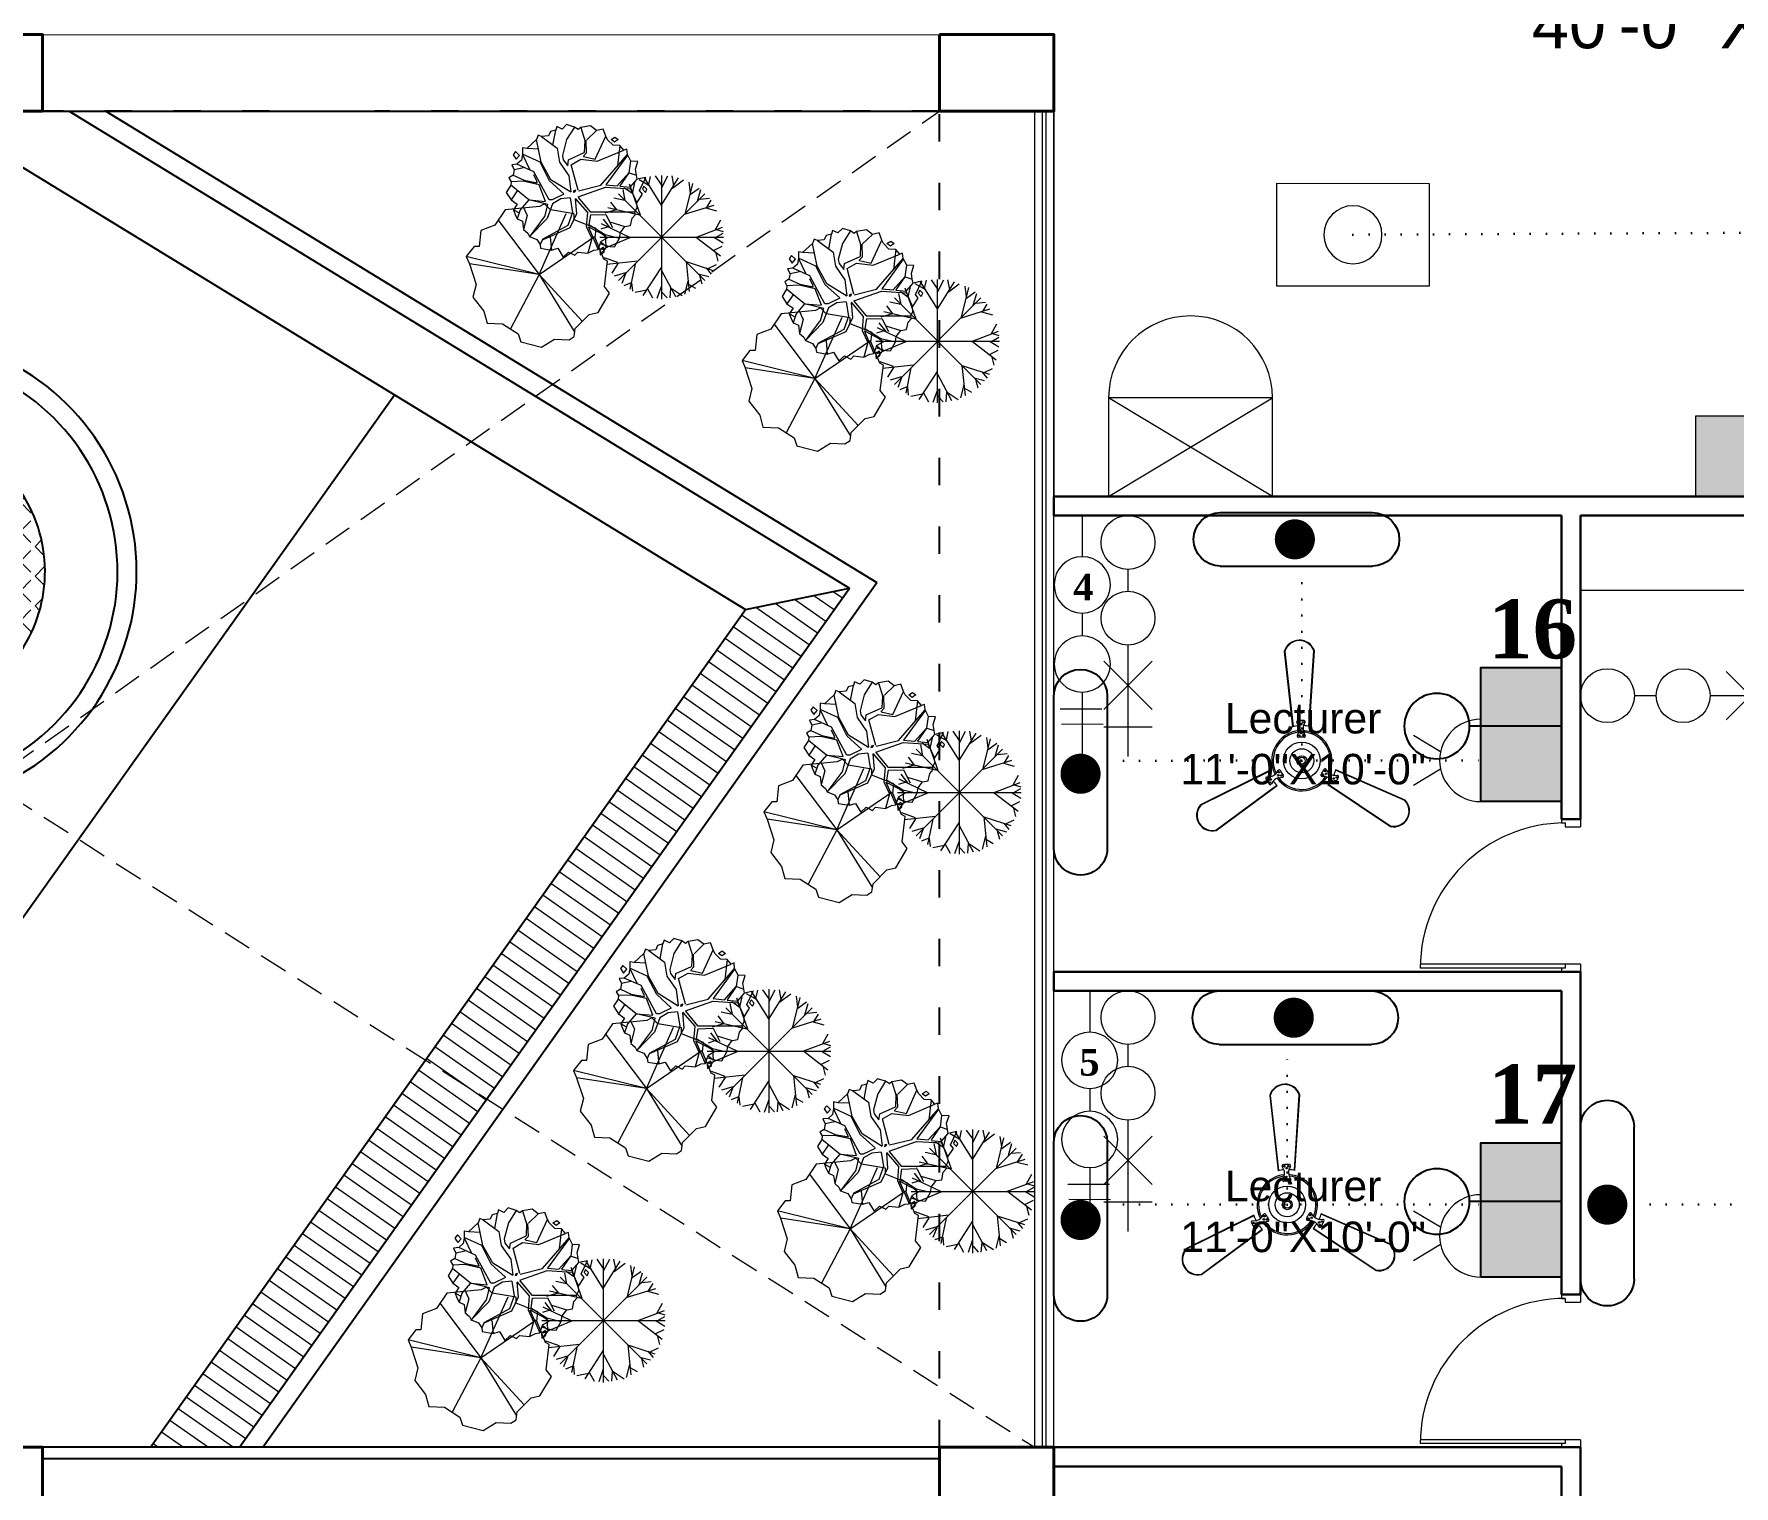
# Model space of a CAD drawing. Header units: inches. Extents: x -12 to 20935469, y -1604 to 24729220.
# Drawn here: x 20824514.6 to 20824960.1, y 24658333.8 to 24658714.1 of the extents above; entities that cross this region are included whole.
import ezdxf

# ---------------------------------------------------------------- set-up
doc = ezdxf.new("R2010")
doc.units = ezdxf.units.IN
doc.header["$LTSCALE"] = 0.03
doc.header["$MEASUREMENT"] = 0
for name, pattern in [('ACAD_ISO02W100', [15, 12, -3]), ('ACAD_ISO03W100', [30, 12, -18]), ('DASHED2', [0.375, 0.25, -0.125]), ('DOT', [0.25, 0, -0.25])]:
    doc.linetypes.add(name, pattern=pattern)
for name, color, linetype, lineweight in [('0-elect.fixture-3 fan', 200, 'Continuous', 20), ('2', 7, 'Continuous', 9), ('CL BOX', 90, 'ACAD_ISO02W100', 0), ('column', 1, 'Continuous', 40), ('Dimiention', 75, 'Continuous', 18), ('Door', 7, 'Continuous', 18), ('Dot', 253, 'Continuous', 0), ('E-CF', 4, 'Continuous', 30), ('Hatch', 253, 'Continuous', 15), ('hatch-1', 253, 'Continuous', 5), ('ILLUSTR-TREE', 74, 'Continuous', 0), ('line', 7, 'Continuous', 9), ('Main Wall', 7, 'Continuous', 30), ('wind.', 150, 'Continuous', 20)]:
    doc.layers.add(name, color=color, linetype=linetype, lineweight=lineweight)
for name, color, linetype in [('AC TEXT', 151, 'DOT'), ('H', 154, 'Continuous'), ('SB TEXT', 215, 'DOT'), ('TEXT', 7, 'Continuous'), ('w', 188, 'DOT')]:
    doc.layers.add(name, color=color, linetype=linetype)
doc.styles.add('2', font='swisscl.ttf')
doc.styles.add('ATTR', font='romans.shx', dxfattribs={"width": 0.8, "height": 0.7})
doc.styles.get("Standard").update_dxf_attribs({"font": 'timesbd.ttf'})

# ---------------------------------------------------------------- blocks, each defined once
blk = doc.blocks.new('$D40')
at = {"layer": 'Door'}
for p, q in [((1, 4), (1, 42)), ((2, 0), (2, 41.99)), ((1, 5), (0, 5)), ((40, 5), (38.99, 5)), ((39, 5), (39, 4)), ((2, 0), (0, 0)), ((2, 4), (1, 4)), ((39, 4), (38, 4)), ((38, 4), (38, 0)), ((40, 0), (38, 0))]:
    blk.add_line(p, q, dxfattribs=at)
blk.add_arc((1, 4), 38, 0, 90, dxfattribs=at)
blk = doc.blocks.new('TREE_009')
at = {"layer": 'ILLUSTR-TREE'}
for p, q in [((-12175.7, 13905.2), (-12183.2, 13903.2)), ((-12179.5, 13884.1), (-12175.7, 13905.2)), ((-12174.2, 13910.3), (-12175.7, 13905.2)), ((-12166.7, 13906.7), (-12174.2, 13910.3)), ((-12160.5, 13912.9), (-12166.7, 13906.7)), ((-12149.3, 13909.5), (-12160.5, 13912.9)), ((-12149.3, 13909.5), (-12160.3, 13891.8)), ((-12144, 13905.9), (-12149.3, 13909.5)), ((-12140.5, 13908.8), (-12144, 13905.9)), ((-12126.8, 13911.1), (-12140.5, 13908.8)), ((-12140.5, 13908.8), (-12134.4, 13889)), ((-12132.1, 13891.3), (-12118.3, 13904.7)), ((-12118.3, 13904.7), (-12126.8, 13911.1)), ((-12108.9, 13906.7), (-12118.3, 13904.7)), ((-12105.2, 13896.8), (-12108.9, 13906.7)), ((-12222.4, 13880.3), (-12222.4, 13870.7)), ((-12216.4, 13879.1), (-12222.4, 13880.3)), ((-12202.6, 13891.8), (-12216.4, 13879.1)), ((-12200.4, 13897.9), (-12202.6, 13891.8)), ((-12196, 13860.1), (-12202.6, 13891.8)), ((-12195.5, 13896.1), (-12200.4, 13897.9)), ((-12185.9, 13897), (-12195.5, 13896.1)), ((-12195.5, 13896.1), (-12173.5, 13879.8)), ((-12183.2, 13903.2), (-12185.9, 13897)), ((-12173.5, 13879.8), (-12170.2, 13860.1)), ((-12160.3, 13891.8), (-12166.3, 13869.3)), ((-12135, 13873.5), (-12134.4, 13890.4)), ((-12133.3, 13891.1), (-12132.7, 13872.8)), ((-12120.1, 13864.3), (-12105.2, 13896.8)), ((-12102.7, 13891.7), (-12105.2, 13896.8)), ((-12095.1, 13883.8), (-12102.7, 13891.7)), ((-12097.9, 13891.8), (-12092.4, 13895.4)), ((-12093, 13888.3), (-12097.9, 13891.8)), ((-12085.4, 13883.4), (-12095.1, 13883.8)), ((-12088, 13891.8), (-12093, 13888.3)), ((-12092.4, 13895.4), (-12088, 13891.8)), ((-12085.4, 13883.4), (-12088.7, 13855.2)), ((-12079.9, 13877), (-12085.4, 13883.4)), ((-12230.1, 13857.3), (-12237.5, 13856.5)), ((-12237.5, 13856.5), (-12234, 13849.5)), ((-12232, 13875), (-12235.4, 13870.6)), ((-12235.4, 13870.6), (-12231.3, 13864.4)), ((-12226.5, 13869.7), (-12232, 13875)), ((-12231.3, 13864.4), (-12226.5, 13869.7)), ((-12223.7, 13862.7), (-12230.1, 13857.3)), ((-12206.5, 13846.7), (-12230.1, 13857.3)), ((-12222.4, 13870.7), (-12223.7, 13862.7)), ((-12197.7, 13860.1), (-12222.4, 13871.4)), ((-12222.4, 13870.7), (-12212.5, 13850.2)), ((-12199.9, 13878.4), (-12216.4, 13879.1)), ((-12184.5, 13834), (-12197.7, 13860.1)), ((-12182.3, 13835.4), (-12196, 13860.1)), ((-12170.2, 13860.1), (-12157, 13841.1)), ((-12166.3, 13869.3), (-12165.2, 13863.6)), ((-12165.2, 13863.6), (-12158.6, 13855.2)), ((-12158.6, 13855.2), (-12157.5, 13863.6)), ((-12157.5, 13863.6), (-12135.5, 13873.5)), ((-12153.7, 13856.6), (-12140.5, 13864.3)), ((-12144.3, 13820.6), (-12153.7, 13856.6)), ((-12140.5, 13864.3), (-12117.3, 13861.5)), ((-12132.7, 13872.8), (-12137.2, 13867.9)), ((-12136.6, 13867.9), (-12120.1, 13864.3)), ((-12117.3, 13861.5), (-12079.9, 13877)), ((-12112.4, 13827.6), (-12075, 13870.7)), ((-12075, 13870), (-12105.2, 13828.4)), ((-12075.9, 13878.5), (-12079.9, 13877)), ((-12075, 13870.7), (-12075.9, 13878.5)), ((-12070, 13861.5), (-12075, 13870.7)), ((-12072.2, 13845.3), (-12070, 13861.5)), ((-12060.1, 13860.9), (-12070, 13861.5)), ((-12063.5, 13850.3), (-12060.1, 13860.9)), ((-12235.6, 13841.8), (-12241.6, 13838)), ((-12241.6, 13838), (-12238.4, 13832.6)), ((-12238.4, 13832.6), (-12238.9, 13827.6)), ((-12221.3, 13833.3), (-12238.4, 13832.6)), ((-12234, 13849.5), (-12235.6, 13841.8)), ((-12235.6, 13841.8), (-12220.2, 13834.7)), ((-12220.8, 13852.3), (-12234, 13849.5)), ((-12198.8, 13828.4), (-12221.3, 13833.3)), ((-12220.2, 13834.7), (-12201.5, 13831.2)), ((-12185, 13807.2), (-12206.5, 13846.7)), ((-12202.1, 13833.3), (-12206.5, 13842.5)), ((-12201.5, 13831.2), (-12202.1, 13833.3)), ((-12164.1, 13815.7), (-12184.5, 13834)), ((-12154.2, 13817.8), (-12182.3, 13835.4)), ((-12157, 13841.1), (-12154.2, 13818.5)), ((-12089.3, 13826.9), (-12072.8, 13845.3)), ((-12072.8, 13845.3), (-12085.4, 13826.9)), ((-12072.2, 13845.3), (-12062.3, 13841.8)), ((-12071.1, 13824.8), (-12061.2, 13836.1)), ((-12062.3, 13841.8), (-12063.5, 13850.3)), ((-12061.2, 13836.1), (-12062.3, 13841.8)), ((-12049.1, 13838.8), (-12061.2, 13836.1)), ((-12058, 13820.3), (-12049.1, 13838.8)), ((-12238.9, 13827.6), (-12245.1, 13817.7)), ((-12245.1, 13817.7), (-12238.4, 13807.2)), ((-12213.6, 13807.2), (-12238.9, 13827.6)), ((-12229.6, 13819.9), (-12238.4, 13807.2)), ((-12190, 13805.1), (-12198.8, 13828.4)), ((-12164.1, 13815), (-12180.6, 13807.2)), ((-12168.5, 13808.6), (-12180.1, 13801.6)), ((-12155.3, 13810), (-12168.5, 13808.6)), ((-12155.3, 13810), (-12152, 13789.6)), ((-12150.4, 13819.9), (-12150.9, 13817.8)), ((-12150.9, 13817.8), (-12148.7, 13818.5)), ((-12147.6, 13820.6), (-12150.4, 13819.9)), ((-12148.7, 13818.5), (-12147.6, 13820.6)), ((-12148.2, 13809.3), (-12131.1, 13789.6)), ((-12148.2, 13808.6), (-12146.5, 13787.4)), ((-12144.3, 13811.4), (-12105.8, 13824.8)), ((-12144.3, 13810.7), (-12127.2, 13790.3)), ((-12143.8, 13819.9), (-12112.4, 13827.6)), ((-12105.8, 13824.8), (-12070.6, 13822.7)), ((-12105.2, 13828.4), (-12089.3, 13826.9)), ((-12085.4, 13826.2), (-12071.1, 13824.8)), ((-12070.6, 13822.7), (-12061.8, 13803)), ((-12061.8, 13803), (-12053.9, 13815)), ((-12053.9, 13815), (-12058, 13820.3)), ((-12051.8, 13826.5), (-12053.9, 13822.1)), ((-12053.9, 13822.1), (-12049.7, 13817.7)), ((-12047.7, 13822.1), (-12051.8, 13826.5)), ((-12049.7, 13817.7), (-12047.7, 13822.1)), ((-12238.4, 13807.2), (-12229.9, 13800.9)), ((-12229.9, 13800.9), (-12235.1, 13793.1)), ((-12227.4, 13788.9), (-12235.1, 13793.1)), ((-12235.1, 13793.1), (-12232.7, 13786.8)), ((-12232.7, 13786.8), (-12229.6, 13780.4)), ((-12225.7, 13793.1), (-12229.6, 13780.4)), ((-12213.6, 13807.2), (-12225.7, 13793.1)), ((-12221.3, 13797.3), (-12215.8, 13785.3)), ((-12215.8, 13785.3), (-12220.8, 13765.6)), ((-12186.7, 13800.8), (-12213.6, 13807.2)), ((-12213.1, 13807.2), (-12190, 13805.1)), ((-12191.1, 13783.2), (-12186.7, 13800.8)), ((-12180.1, 13801.6), (-12187.8, 13781.1)), ((-12180.6, 13807.2), (-12185, 13807.2)), ((-12152, 13789.6), (-12158.6, 13771.2)), ((-12146.5, 13787.4), (-12155.9, 13767.7)), ((-12131.1, 13789.6), (-12132.7, 13769.8)), ((-12126.7, 13786), (-12128.9, 13772.6)), ((-12127.2, 13790.3), (-12064.5, 13790.3)), ((-12126.7, 13786), (-12105.2, 13786.7)), ((-12105.2, 13786.7), (-12095.9, 13768.4)), ((-12068.3, 13781.5), (-12063.5, 13786.8)), ((-12064.5, 13790.3), (-12061.4, 13796.5)), ((-12063.5, 13786.8), (-12064.5, 13790.3)), ((-12061.4, 13796.5), (-12061.8, 13803)), ((-12229.6, 13780.4), (-12222.4, 13777.1)), ((-12222.4, 13777.1), (-12220.8, 13765.6)), ((-12220.8, 13765.6), (-12214.8, 13760.4)), ((-12214.8, 13760.4), (-12212.5, 13755.7)), ((-12212.5, 13755), (-12191.6, 13783.2)), ((-12187.8, 13781.1), (-12212.5, 13755.7)), ((-12158.6, 13771.2), (-12194.9, 13751.5)), ((-12155.9, 13767.7), (-12194.9, 13750.8)), ((-12132.7, 13769.8), (-12125, 13752.9)), ((-12130, 13769.8), (-12116.2, 13737.4)), ((-12129.4, 13769.1), (-12106.3, 13757.1)), ((-12128.9, 13772.6), (-12106.3, 13758.5)), ((-12099.7, 13776.2), (-12078.3, 13769.8)), ((-12086, 13753.6), (-12084.8, 13761.3)), ((-12084.8, 13761.3), (-12078.3, 13769.8)), ((-12078.3, 13769.8), (-12070.4, 13771)), ((-12070.4, 13771), (-12068.3, 13781.5)), ((-12212.5, 13755.7), (-12202.4, 13751.6)), ((-12202.4, 13751.6), (-12197.7, 13744.4)), ((-12194.9, 13750.8), (-12197.7, 13744.4)), ((-12197.7, 13744.4), (-12196.9, 13739.2)), ((-12196.9, 13739.2), (-12181.7, 13736.7)), ((-12183.4, 13755), (-12181.7, 13736.7)), ((-12181.7, 13736.7), (-12172.8, 13739.2)), ((-12172.8, 13739.2), (-12165.3, 13726.9)), ((-12125, 13752.9), (-12130.5, 13732.4)), ((-12130.5, 13732.4), (-12122, 13736.6)), ((-12122, 13736.6), (-12116.2, 13737.4)), ((-12116.2, 13737.4), (-12112.3, 13748)), ((-12108.3, 13740.7), (-12113.8, 13737.2)), ((-12113.8, 13737.2), (-12113.2, 13730.1)), ((-12112.3, 13748), (-12105.2, 13742.3)), ((-12107.7, 13734.4), (-12108.3, 13740.7)), ((-12106.3, 13758.5), (-12086, 13753.6)), ((-12106.3, 13757.1), (-12105.2, 13742.3)), ((-12105.2, 13742.3), (-12093.1, 13741)), ((-12093.1, 13741), (-12086, 13753.6)), ((-12165.3, 13726.9), (-12157.7, 13733.9)), ((-12157.7, 13733.9), (-12148.8, 13729.5)), ((-12148.8, 13729.5), (-12144.6, 13733.9)), ((-12144.6, 13733.9), (-12130.5, 13732.4)), ((-12113.2, 13730.1), (-12107.7, 13734.4))]:
    blk.add_line(p, q, dxfattribs=at)
at = {"layer": 'ILLUSTR-TREE', "style": 'ATTR', "width": 0.8, "flags": 9}
blk.add_attdef('ESTCODE', (-12147.6, 13820.6), '', height=1.05, dxfattribs=at)
blk = doc.blocks.new('TREE_018')
at = {"layer": 'ILLUSTR-TREE'}
for p, q in [((-11060.6, 14112.1), (-11106, 14107.7)), ((-11053.7, 14115.6), (-11060.6, 14112.1)), ((-11046.1, 14107.7), (-11053.7, 14115.6)), ((-11106, 14107.7), (-11119.7, 14087.4)), ((-11115.1, 14094.2), (-11061.1, 14022.2)), ((-11061.1, 14022.2), (-11025.1, 14103.2)), ((-11014.5, 14102.4), (-11046.1, 14107.7)), ((-11014.5, 14094.4), (-11014.5, 14102.4)), ((-10985.6, 14083), (-11014.5, 14094.4)), ((-11138.3, 14080.3), (-11140.4, 14059.2)), ((-11119.7, 14087.4), (-11138.3, 14080.3)), ((-11061.1, 14022.2), (-10987.7, 14072.4)), ((-10987, 14070.6), (-10985.6, 14083)), ((-10975.3, 14042.4), (-10987, 14070.6)), ((-11147.2, 14059.2), (-11157.5, 14046)), ((-11061.1, 14022.2), (-11157.5, 14046)), ((-11157.5, 14046), (-11153.4, 14036.3)), ((-11140.4, 14059.2), (-11147.2, 14059.2)), ((-11061.1, 14022.2), (-11153.4, 14036.3)), ((-11153.4, 14036.3), (-11144.5, 14008.9)), ((-11061.1, 14022.2), (-11099.1, 13950.3)), ((-11061.1, 14022.2), (-11003.8, 13960)), ((-11061.1, 14022.2), (-11013.8, 13945.4)), ((-10970.5, 14039.8), (-10975.3, 14042.4)), ((-10974.6, 14006.3), (-10970.5, 14039.8)), ((-11144.5, 14008.9), (-11148.6, 13992.2)), ((-10967.7, 13997.5), (-10974.6, 14006.3)), ((-11148.6, 13992.2), (-11134.2, 13973.7)), ((-10982.9, 13971.9), (-10967.7, 13997.5)), ((-11134.2, 13973.7), (-11130, 13957.8)), ((-11130, 13957.8), (-11109.4, 13956.9)), ((-11109.4, 13956.9), (-11088.8, 13943.7)), ((-11013.1, 13950.7), (-10994.6, 13969.2)), ((-10994.6, 13969.2), (-10982.9, 13971.9)), ((-11088.8, 13943.7), (-11085.3, 13933.1)), ((-11085.3, 13933.1), (-11057.8, 13926)), ((-11057.8, 13926), (-11040.6, 13936.6)), ((-11040.6, 13936.6), (-11021.4, 13935.7)), ((-11021.4, 13935.7), (-11014.5, 13940.2)), ((-11014.5, 13940.2), (-11013.1, 13950.7))]:
    blk.add_line(p, q, dxfattribs=at)
at = {"layer": 'ILLUSTR-TREE', "style": 'ATTR', "width": 0.8, "flags": 9}
blk.add_attdef('ESTCODE', (-11061.1, 14022.2), '', height=1.05, dxfattribs=at)
blk = doc.blocks.new('TREE_007')
at = {"layer": 'ILLUSTR-TREE'}
for p, q in [((-12491.7, 14081.1), (-12495, 14097.3)), ((-12480.7, 14091), (-12492.8, 14099.4)), ((-12469.7, 14059.9), (-12485.7, 14105.1)), ((-12481.3, 14091.7), (-12477.4, 14109.3)), ((-12456, 14102.3), (-12471.4, 14111.4)), ((-12438.9, 14074.7), (-12463.7, 14114.2)), ((-12457.6, 14104.4), (-12454.9, 14116.4)), ((-12438.3, 14103.7), (-12447.7, 14117.1)), ((-12438.6, 13937.8), (-12438.6, 14117.8)), ((-12438.3, 14100.1), (-12429.5, 14117.1)), ((-12438.3, 14075.5), (-12414.1, 14114.2)), ((-12420.7, 14103), (-12423.5, 14117.1)), ((-12422.9, 14099.4), (-12407, 14111.4)), ((-12403.7, 14062.8), (-12393.2, 14105.8)), ((-12396.5, 14092.4), (-12398.7, 14107.9)), ((-12396.5, 14090.3), (-12383.9, 14099.4)), ((-12386.6, 14080.4), (-12381.7, 14097.3)), ((-12470.8, 14059.9), (-12517, 14070.5)), ((-12503.3, 14067), (-12512.6, 14079)), ((-12492.3, 14081.1), (-12508.2, 14084.6)), ((-12375.6, 14090.8), (-12501.6, 13964.8)), ((-12501.6, 14090.8), (-12375.6, 13964.8)), ((-12405.3, 14061.3), (-12362.4, 14074.7)), ((-12382.8, 14083.2), (-12369, 14084.6)), ((-12374.5, 14070.5), (-12358.6, 14066.3)), ((-12372.9, 14071.2), (-12366.3, 14081.8)), ((-12485.1, 14027.5), (-12526.4, 14047.2)), ((-12513.7, 14041.6), (-12523.6, 14054.3)), ((-12504.9, 14067.7), (-12521.4, 14062.8)), ((-12360.2, 14038.8), (-12352.5, 14052.9)), ((-12528.6, 14027.8), (-12348.6, 14027.8)), ((-12516.5, 14027.5), (-12528, 14021.1)), ((-12516.5, 14043), (-12527.5, 14039.5)), ((-12518.1, 14026.8), (-12527.5, 14033.8)), ((-12485.1, 14026.8), (-12526.9, 14009.2)), ((-12389.4, 14027.5), (-12349.8, 14042.3)), ((-12387.7, 14027.5), (-12353.1, 14000.7)), ((-12361.9, 14027.5), (-12349.2, 14019.7)), ((-12360.2, 14027.5), (-12349.2, 14033.8)), ((-12358.6, 14038.8), (-12349.2, 14036)), ((-12515.9, 14014.1), (-12526.9, 14017.6)), ((-12520.3, 14012), (-12525.3, 14005.6)), ((-12502.7, 13990.8), (-12522.5, 13997.9)), ((-12363, 14008.4), (-12350.3, 14014.8)), ((-12360.2, 14006.3), (-12356.9, 13992.9)), ((-12473.6, 13992.9), (-12518.7, 13988)), ((-12502.7, 13989.4), (-12511.5, 13975.3)), ((-12491.2, 13976), (-12507.7, 13971.1)), ((-12491.2, 13974.6), (-12496.7, 13960.5)), ((-12477.4, 13988.7), (-12485.1, 13952)), ((-12439.4, 13983.8), (-12465.9, 13942.9)), ((-12438.9, 13979.5), (-12418.5, 13941.4)), ((-12403.1, 13992.2), (-12363.5, 13979.5)), ((-12403.1, 13992.2), (-12398.7, 13948.5)), ((-12385.5, 13974.6), (-12370.1, 13970.4)), ((-12383.3, 13972.5), (-12380, 13959.8)), ((-12374, 13983.1), (-12366.3, 13973.9)), ((-12370.7, 13982.3), (-12358.6, 13988)), ((-12482.9, 13961.2), (-12493.9, 13957)), ((-12482.4, 13961.2), (-12481.3, 13949.2)), ((-12460.4, 13950.6), (-12477.4, 13947.1)), ((-12459.3, 13952.7), (-12452.1, 13939.3)), ((-12438.9, 13957), (-12445.5, 13938.6)), ((-12438.3, 13947.8), (-12430.6, 13939.3)), ((-12425.7, 13953.4), (-12426.8, 13939.3)), ((-12424.6, 13953.4), (-12408.6, 13942.9)), ((-12400.4, 13964), (-12405.3, 13945)), ((-12399.3, 13959.1), (-12389.4, 13953.4))]:
    blk.add_line(p, q, dxfattribs=at)
at = {"layer": 'ILLUSTR-TREE', "style": 'ATTR', "width": 0.8, "flags": 9}
blk.add_attdef('ESTCODE', (-12438.6, 14027.8), '', height=1.05, dxfattribs=at)
blk = doc.blocks.new('E-CF')
at = {"layer": '0-elect.fixture-3 fan', "color": 230, "linetype": 'ByBlock', "lineweight": 13, "ltscale": 5}
for p, q in [((-1.45, 6.53), (-2.38, 20.87)), ((-1.35, 6.55), (-2.29, 20.85)), ((3.24, 20.73), (1.65, 6.48)), ((3.34, 20.73), (1.74, 6.45)), ((-19.63, -7.46), (-6.46, -1.71)), ((-19.57, -7.54), (-6.43, -1.8)), ((6.34, -2.1), (19.2, -8.44)), ((6.37, -2.01), (19.25, -8.36)), ((-4.99, -4.44), (-16.92, -12.4)), ((-4.93, -4.51), (-16.88, -12.49)), ((16.28, -13.26), (4.71, -4.73)), ((16.32, -13.17), (4.78, -4.66))]:
    blk.add_line(p, q, dxfattribs=at)
at = {"layer": '0-elect.fixture-3 fan', "color": 232, "linetype": 'ByBlock', "lineweight": 13, "ltscale": 5}
for p, q in [((-0.33, 6.68), (-0.62, 7.28)), ((-0.29, 7.46), (-0.15, 7.2)), ((-0.02, 6.87), (0.23, 7.01)), ((0.48, 7.43), (0.62, 7.18)), ((0.63, 6.66), (0.96, 7.25)), ((-0.35, 5.43), (-0.66, 4.81)), ((-0.35, 4.97), (-0.22, 4.72)), ((0.04, 5.2), (0.29, 5.33)), ((0.42, 4.9), (0.56, 4.65)), ((0.6, 5.41), (0.87, 4.78)), ((-6.08, -2.77), (-6.75, -2.79)), ((-6.68, -3.29), (-6.53, -3.05)), ((-4.99, -2.18), (-4.57, -1.62)), ((-4.52, -2.55), (-4.76, -2.41)), ((-4.53, -3.01), (-3.84, -2.97)), ((-4.46, -2.08), (-4.31, -1.83)), ((-4.13, -2.78), (-3.98, -2.54)), ((4.38, -3.22), (3.69, -3.14)), ((4.03, -2.81), (3.74, -2.8)), ((4.47, -2.17), (4.18, -2.17)), ((4.47, -2.63), (4.47, -2.91)), ((4.87, -2.41), (4.49, -1.83)), ((5.94, -3.05), (6.61, -3.1)), ((-6.31, -3.97), (-6.16, -3.73)), ((-5.94, -3.44), (-6.18, -3.29)), ((-5.62, -3.61), (-6, -4.17)), ((5.44, -3.87), (5.79, -4.45)), ((6.19, -4.13), (5.9, -4.12)), ((5.95, -3.42), (5.94, -3.7)), ((6.6, -3.47), (6.31, -3.46))]:
    blk.add_line(p, q, dxfattribs=at)
at = {"layer": '0-elect.fixture-3 fan', "color": 5, "lineweight": 13}
blk.add_line((0, 0), (0, 0), dxfattribs=at)
at = {"layer": '0-elect.fixture-3 fan', "color": 230, "linetype": 'ByBlock', "lineweight": 13, "ltscale": 5, "extrusion": (0, 0, -1)}
for centre, major_axis, start_param, end_param in [((0.46, 19.91), (-2.12, 2.12), 5.823867, 8.359631), ((0.46, 19.91), (-2.05, 2.05), 5.830329, 8.353169), ((0, 0), (4.72, 4.72), -1.003222, -0.833722), ((0, 0), (4.72, 4.72), -0.690743, -0.521244), ((0, 0), (-4.05, 4.05), 5.068563, 7.021343), ((0, 0), (-3.85, 3.85), 5.085186, 7.003917), ((0, 0), (-4.05, 4.05), 0.879773, 2.832553), ((0, 0), (-3.85, 3.85), 0.896396, 2.815126), ((0, 0), (-4.72, 4.72), 5.068843, 5.238343), ((0, 0), (4.05, 4.05), 1.403372, 3.356151), ((0, 0), (-3.85, 3.85), 2.990791, 4.909522), ((0, 0), (-4.72, 4.72), 2.66197, 2.831469), ((0, 0), (4.72, 4.72), 3.185569, 3.355068), ((0, 0), (4.72, 4.72), 1.403652, 1.573151), ((-17.47, -9.55), (-2.12, 2.12), 3.729471, 6.265236), ((-17.47, -9.55), (-2.05, 2.05), 3.735934, 6.258773), ((17, -10.35), (-2.12, 2.12), 1.635076, 4.170841), ((17, -10.35), (2.05, 2.05), 0.070743, 2.593582)]:
    blk.add_ellipse(centre, major_axis=major_axis, ratio=1, start_param=start_param, end_param=end_param, dxfattribs=at)
at = {"layer": '0-elect.fixture-3 fan', "color": 232, "linetype": 'ByBlock', "lineweight": 13, "ltscale": 5, "extrusion": (0, 0, -1)}
for centre, major_axis, start_param, end_param in [((-0.41, 7.39), (-0.169, 0.169), 5.038692, 7.013305), ((0, 0), (5.4, 5.4), -0.840677, -0.683789), ((-0.22, 7.33), (0.101, 0.101), 3.926991, 10.210176), ((-2.18, 6.1), (-1.37, 1.37), 2.052913, 2.705807), ((0.11, 6.94), (0.101, 0.101), 3.926991, 10.210176), ((0.55, 7.31), (0.101, 0.101), 3.926991, 10.210176), ((2.58, 5.99), (1.46, 1.46), 3.643048, 4.257264), ((0.75, 7.36), (-0.169, 0.169), 0.887007, 2.86162), ((-0.44, 4.71), (0.169, 0.169), 2.26283, 4.381754), ((-0.28, 4.84), (0.101, 0.101), 3.926991, 10.210176), ((0, 0), (3.17, 3.17), -0.878763, -0.645703), ((0.17, 5.27), (0.101, 0.101), 3.926991, 10.210176), ((0.49, 4.78), (0.101, 0.101), 3.926991, 10.210176), ((0.66, 4.68), (0.169, 0.169), 0.376965, 2.49589), ((-6.75, -3.02), (0.169, 0.169), 3.505001, 5.479614), ((0, 0), (-5.4, 5.4), 4.91891, 5.075797), ((-6.6, -3.17), (0.101, 0.101), 3.926991, 10.210176), ((-6.06, -3.36), (0.101, 0.101), 3.926991, 10.210176), ((-6.47, -0.75), (1.46, 1.46), 1.548653, 2.162869), ((-4.19, -4.93), (-1.37, 1.37), 6.241703, 6.894597), ((-4.64, -2.48), (-0.101, 0.101), 5.497787, 11.780972), ((-4.38, -1.76), (-0.169, 0.169), 6.136552, 8.255476), ((-4.38, -1.96), (-0.101, 0.101), 5.497787, 11.780972), ((-4.05, -2.66), (0.101, 0.101), 3.926991, 10.210176), ((0, 0), (-3.17, 3.17), 4.880824, 5.113884), ((-3.86, -2.73), (0.169, 0.169), 0.168435, 2.287359), ((3.72, -2.9), (0.169, 0.169), 2.471361, 4.590285), ((0, 0), (-3.17, 3.17), 2.786429, 3.019489), ((3.89, -2.81), (0.101, 0.101), 3.926991, 10.210176), ((4.29, -1.97), (-0.169, 0.169), 5.928021, 8.046946), ((4.33, -2.17), (0.101, 0.101), 3.926991, 10.210176), ((4.47, -2.77), (0.101, 0.101), 3.926991, 10.210176), ((3.89, -5.22), (-1.46, 1.46), 1.025054, 1.63927), ((6.36, -1.16), (1.37, 1.37), 2.576511, 3.229406), ((6.6, -3.33), (-0.169, 0.169), 0.849902, 2.824515), ((-6.19, -4.04), (0.169, 0.169), 1.373501, 3.348114), ((-6.24, -3.85), (0.101, 0.101), 3.926991, 10.210176), ((6, -4.32), (-0.169, 0.169), 2.981402, 4.956015), ((5.95, -3.56), (-0.101, 0.101), 5.497787, 11.780972), ((6.05, -4.13), (0.101, 0.101), 3.926991, 10.210176), ((0, 0), (-5.4, 5.4), 2.824515, 2.981402), ((6.45, -3.47), (-0.101, 0.101), 5.497787, 11.780972)]:
    blk.add_ellipse(centre, major_axis=major_axis, ratio=1, start_param=start_param, end_param=end_param, dxfattribs=at)
at = {"layer": '0-elect.fixture-3 fan', "linetype": 'ByBlock', "lineweight": 13, "ltscale": 5, "extrusion": (0, 0, -1)}
blk.add_ellipse((0.01, 0.03), major_axis=(-2.47, 2.47), ratio=1, start_param=5.497787, end_param=11.780972, dxfattribs=at)
at = {"layer": '0-elect.fixture-3 fan', "color": 200, "linetype": 'ByBlock', "lineweight": 13, "ltscale": 5, "extrusion": (0, 0, -1)}
blk.add_ellipse((0, 0), major_axis=(-1.61, 1.61), ratio=1, start_param=5.497787, end_param=11.780972, dxfattribs=at)
at = {"layer": '0-elect.fixture-3 fan', "color": 190, "linetype": 'ByBlock', "lineweight": 13, "ltscale": 5, "extrusion": (0, 0, -1)}
for major_axis, start_param, end_param in [((0.666, 0.666), 3.926991, 10.210176), ((-0.461, 0.461), 5.497787, 11.780972)]:
    blk.add_ellipse((0, 0), major_axis=major_axis, ratio=1, start_param=start_param, end_param=end_param, dxfattribs=at)
blk = doc.blocks.new('FDDF')
at = {"layer": 'line', "color": 6, "linetype": 'Continuous', "lineweight": 25, "ltscale": 50}
for p, q in [((7351582.6, 3307777.3), (7351582.6, 3307351.8)), ((7351732.3, 3307777.3), (7351732.3, 3307351.8))]:
    blk.add_line(p, q, dxfattribs=at)
at = {"layer": 'line', "color": 6, "linetype": 'Continuous', "lineweight": 40, "ltscale": 50, "const_width": 56.1}
blk.add_lwpolyline([(7351657.4, 3307596.9, 1), (7351657.4, 3307540.8, 1)], format="xyb", close=True, dxfattribs=at)
at = {"layer": 'line', "color": 6, "linetype": 'Continuous', "lineweight": 25, "ltscale": 50}
for centre, start, end in [((7351657.4, 3307777.3), 0, 180), ((7351657.4, 3307351.8), 180, 0)]:
    blk.add_arc(centre, 74.8, start, end, dxfattribs=at)
blk = doc.blocks.new('bulb')
at = {"layer": 'line', "color": 4, "lineweight": 25, "ltscale": 50}
for p, q in [((20823168.7, 24658803.9), (20823168.7, 24658777.61)), ((20823168.7, 24658790.76), (20823209.88, 24658790.76))]:
    blk.add_line(p, q, dxfattribs=at)
blk.add_circle((20823224.56, 24658790.76), 14.68, dxfattribs=at)
blk = doc.blocks.new('fgftrfteter')
at = {"layer": 'Dimiention', "color": 4, "ltscale": 50}
for p, q in [((4580894.6, 2288122.5), (4580807.5, 2288269.4)), ((4580988.8, 2288122.5), (4581075.8, 2288269.4)), ((4580719.7, 2287905.6), (4581163.6, 2287905.6))]:
    blk.add_line(p, q, dxfattribs=at)
blk.add_arc((4580941.7, 2287905.6), 221.9, 0, 180, dxfattribs=at)
blk = doc.blocks.new('2PIN')
at = {"layer": 'H', "true_color": 0x000000, "transparency": 33554567}
h = blk.add_hatch(color=18, dxfattribs=at)
h.dxf.hatch_style = 1
h.paths.add_polyline_path([(20823026.99, 24658981.16), (20822972.29, 24658981.16), (20822972.29, 24658948.3), (20823026.99, 24658948.3)])
blk.add_lwpolyline([(20822972.29, 24658981.16), (20823026.99, 24658981.16), (20823026.99, 24658948.3), (20822972.29, 24658948.3)], close=True)
at = {"layer": '2', "color": 6, "lineweight": 25, "transparency": 33554648, "xscale": 0.07559514081214198, "yscale": 0.07559514081214198, "zscale": 0.07559514081214198}
blk.add_blockref('fgftrfteter', (20476692.14, 24486026.62), dxfattribs=at)
blk = doc.blocks.new('GGGFGFG')
at = {"layer": 'line', "color": 4, "ltscale": 50}
for p, q in [((7356688.2, 3293208.1), (7357003, 3293208.1)), ((7356688.2, 3292998.4), (7356688.2, 3293208.1)), ((7357003, 3293208.1), (7357003, 3292998.4)), ((7357003, 3292998.4), (7356688.2, 3292998.4))]:
    blk.add_line(p, q, dxfattribs=at)
blk.add_circle((7356845.6, 3293103.2), 59.6, dxfattribs=at)
blk = doc.blocks.new('JUJUJUKIII')
at = {"layer": 'H', "ltscale": 50, "true_color": 0x999999, "transparency": 33554556}
h = blk.add_hatch(color=253, dxfattribs=at)
h.dxf.hatch_style = 1
h.paths.add_polyline_path([(7363219.9, 3291034.2), (7363425.7, 3291034.2), (7363425.7, 3291376.7), (7363219.9, 3291376.7)])
at = {"layer": 'Dimiention', "color": 4, "ltscale": 50}
blk.add_lwpolyline([(7363219.9, 3291034.2), (7363425.7, 3291034.2), (7363425.7, 3291376.7), (7363219.9, 3291376.7)], close=True, dxfattribs=at)
blk = doc.blocks.new('rfgrtrtgrtgr')
at = {"layer": 'Dimiention', "ltscale": 50}
for p, q in [((11249437.2, 1692057.9), (11249437.5, 1691968.7)), ((11249469.8, 1692055.5), (11249470, 1691966.3)), ((11249506, 1692013.3), (11249368.7, 1692013.3)), ((11249675.2, 1692013.3), (11249626.5, 1692013.3)), ((11249883.8, 1692013.3), (11249795.7, 1692013.3))]:
    blk.add_line(p, q, dxfattribs=at)
for centre in [(11249566.2, 1692013.3), (11249735.5, 1692013.3)]:
    blk.add_circle(centre, 60.2, dxfattribs=at)
blk = doc.blocks.new('gy')
at = {"layer": 'Dimiention', "color": 18, "ltscale": 50, "true_color": 0x000000}
for p, q in [((3543686.26, 5183217.13), (3543686.26, 5183211.14)), ((3543688.4, 5183217.13), (3543694.39, 5183211.14)), ((3543694.39, 5183217.13), (3543688.4, 5183211.14)), ((3543696.38, 5183214.14), (3543682.58, 5183214.14)), ((3543705.77, 5183214.14), (3543703.06, 5183214.14))]:
    blk.add_line(p, q, dxfattribs=at)
for centre in [(3543699.72, 5183214.14), (3543709.11, 5183214.14)]:
    blk.add_circle(centre, 3.34, dxfattribs=at)
blk = doc.blocks.new('JIJUUU')
at = {"layer": 'Dimiention', "color": 4, "ltscale": 50}
for p, q in [((7358869.5, 3293274.4), (7359075.2, 3293616.9)), ((7358869.5, 3293616.9), (7359075.2, 3293274.4))]:
    blk.add_line(p, q, dxfattribs=at)
blk.add_lwpolyline([(7359075.2, 3293616.9), (7358869.5, 3293616.9), (7358869.5, 3293274.4), (7359075.2, 3293274.4)], close=True, dxfattribs=at)
blk.add_arc((7359075.2, 3293445.7), 171.3, 270, 90, dxfattribs=at)

msp = doc.modelspace()

# ---------------------------------------------------------------- hatches: boundary and pattern name
at = {"layer": 'hatch-1'}
h = msp.add_hatch(dxfattribs=at)
h.set_pattern_fill('ANGLE', color=256, scale=20, angle=315)
h.set_pattern_definition([(315, (-4670.516, -59755.0276), (3.8890872965, 3.8890872965), [4, -1.5]), (45, (-4670.516, -59755.0276), (-3.8890872965, 3.8890872965), [4, -1.5])])
h.paths.add_polyline_path([(20824445.17, 24658588.12), (20824424.09, 24658599.75), (20824391.09, 24658553.36, -0.177815), (20824461.38, 24658540.54, 2.616068)])
h.paths.add_polyline_path([(20824458.08, 24658573.38, -1), (20824501.61, 24658573.38, -1)], flags=16)
h.paths.add_polyline_path([(20824463.08, 24658573.38, -1), (20824496.61, 24658573.38, -1)], flags=0)

# ---------------------------------------------------------------- linework, layer by layer
for p, q in [((20824486.87, 24658694.32), (20824701.04, 24658563.44)), ((20824516.87, 24658693.97), (20824751.87, 24658693.97)), ((20824523.88, 24658693.97), (20824728.32, 24658569.03)), ((20824533.47, 24658693.97), (20824735.5, 24658570.51)), ((20824508.75, 24658478.52), (20824609.11, 24658619.62)), ((20824574.58, 24658343.97), (20824735.5, 24658570.51)), ((20824568.45, 24658343.97), (20824728.32, 24658569.03)), ((20824701.04, 24658563.44), (20824728.32, 24658569.03)), ((20824545.14, 24658343.97), (20824701.04, 24658563.44)), ((20824680.87, 24658343.98), (20824516.87, 24658343.98)), ((20824751.87, 24658343.97), (20824516.87, 24658343.97)), ((20824680.87, 24658340.97), (20824516.87, 24658340.98)), ((20824751.87, 24658340.97), (20824516.87, 24658340.97))]:
    msp.add_line(p, q)
at = {"linetype": 'ACAD_ISO03W100', "ltscale": 20}
for p, q in [((20824576.37, 24658693.97), (20824241.87, 24658693.97)), ((20824751.87, 24658693.97), (20824603.93, 24658693.97)), ((20824751.87, 24658343.97), (20824751.87, 24658693.97))]:
    msp.add_line(p, q, dxfattribs=at)
for radius, start, end in [(61.68, 240.3843, 154.6877), (56.68, 239.6214, 154.6877), (37.68, 238.9557, 156.9731)]:
    msp.add_arc((20824479.84, 24658573.38), radius, start, end)
at = {"layer": 'column', "lineweight": 40, "ltscale": 20}
for points in [[(20824486.87, 24658713.97), (20824486.87, 24658693.97), (20824516.87, 24658693.97), (20824516.87, 24658713.97)], [(20824751.87, 24658713.97), (20824751.87, 24658693.97), (20824781.87, 24658693.97), (20824781.87, 24658713.97)], [(20824516.87, 24658323.98), (20824516.87, 24658343.98), (20824486.87, 24658343.98), (20824486.87, 24658323.98)], [(20824751.87, 24658343.97), (20824751.87, 24658323.97), (20824781.87, 24658323.97), (20824781.87, 24658343.97)]]:
    msp.add_lwpolyline(points, close=True, dxfattribs=at)
at = {"layer": 'Dot', "linetype": 'DASHED2', "lineweight": 0, "ltscale": 1000}
for p, q in [((20824241.87, 24658333.98), (20824751.87, 24658693.97)), ((20824241.87, 24658683.98), (20824776.87, 24658343.97))]:
    msp.add_line(p, q, dxfattribs=at)
at = {"layer": 'Hatch', "linetype": 'Continuous'}
for p, q in [((20824713.91, 24658566.08), (20824722.13, 24658560.32)), ((20824718.96, 24658567.11), (20824724.3, 24658563.37)), ((20824724.02, 24658568.15), (20824726.47, 24658566.43)), ((20824700.05, 24658562.04), (20824715.62, 24658551.15)), ((20824703.79, 24658564), (20824717.79, 24658554.2)), ((20824708.85, 24658565.04), (20824719.96, 24658557.26)), ((20824697.88, 24658558.99), (20824713.44, 24658548.09)), ((20824693.54, 24658552.87), (20824709.1, 24658541.97)), ((20824695.71, 24658555.93), (20824711.27, 24658545.03)), ((20824691.36, 24658549.81), (20824706.93, 24658538.92)), ((20824687.02, 24658543.7), (20824702.58, 24658532.8)), ((20824689.19, 24658546.76), (20824704.76, 24658535.86)), ((20824684.85, 24658540.64), (20824700.41, 24658529.74)), ((20824680.51, 24658534.53), (20824696.07, 24658523.63)), ((20824682.68, 24658537.59), (20824698.24, 24658526.69)), ((20824678.33, 24658531.47), (20824693.9, 24658520.57)), ((20824673.99, 24658525.36), (20824689.55, 24658514.46)), ((20824676.16, 24658528.41), (20824691.73, 24658517.52)), ((20824671.82, 24658522.3), (20824687.38, 24658511.4)), ((20824667.47, 24658516.19), (20824683.04, 24658505.29)), ((20824669.65, 24658519.24), (20824685.21, 24658508.34)), ((20824665.3, 24658513.13), (20824680.87, 24658502.23)), ((20824663.13, 24658510.07), (20824678.7, 24658499.17)), ((20824658.79, 24658503.96), (20824674.35, 24658493.06)), ((20824660.96, 24658507.01), (20824676.52, 24658496.12)), ((20824656.62, 24658500.9), (20824672.18, 24658490)), ((20824652.27, 24658494.78), (20824667.84, 24658483.89)), ((20824654.44, 24658497.84), (20824670.01, 24658486.94)), ((20824650.1, 24658491.73), (20824665.66, 24658480.83)), ((20824645.76, 24658485.61), (20824661.32, 24658474.71)), ((20824647.93, 24658488.67), (20824663.49, 24658477.77)), ((20824643.59, 24658482.56), (20824659.15, 24658471.66)), ((20824639.24, 24658476.44), (20824654.81, 24658465.54)), ((20824641.41, 24658479.5), (20824656.98, 24658468.6)), ((20824637.07, 24658473.38), (20824652.63, 24658462.49)), ((20824632.73, 24658467.27), (20824648.29, 24658456.37)), ((20824634.9, 24658470.33), (20824650.46, 24658459.43)), ((20824630.55, 24658464.21), (20824646.12, 24658453.31)), ((20824628.38, 24658461.16), (20824643.95, 24658450.26)), ((20824624.04, 24658455.04), (20824639.6, 24658444.14)), ((20824626.21, 24658458.1), (20824641.78, 24658447.2)), ((20824621.87, 24658451.98), (20824637.43, 24658441.09)), ((20824617.52, 24658445.87), (20824627.26, 24658439.05)), ((20824619.7, 24658448.93), (20824635.26, 24658438.03)), ((20824615.35, 24658442.81), (20824630.92, 24658431.91)), ((20824611.01, 24658436.7), (20824626.57, 24658425.8)), ((20824613.18, 24658439.75), (20824628.75, 24658428.86)), ((20824627.26, 24658439.05), (20824633.09, 24658434.97)), ((20824608.84, 24658433.64), (20824624.4, 24658422.74)), ((20824604.49, 24658427.53), (20824620.06, 24658416.63)), ((20824606.67, 24658430.58), (20824622.23, 24658419.68)), ((20824602.32, 24658424.47), (20824617.89, 24658413.57)), ((20824597.98, 24658418.35), (20824613.54, 24658407.46)), ((20824600.15, 24658421.41), (20824615.71, 24658410.51)), ((20824595.81, 24658415.3), (20824611.37, 24658404.4)), ((20824591.46, 24658409.18), (20824607.03, 24658398.28)), ((20824593.64, 24658412.24), (20824609.2, 24658401.34)), ((20824589.29, 24658406.13), (20824604.86, 24658395.23)), ((20824587.12, 24658403.07), (20824602.68, 24658392.17)), ((20824582.78, 24658396.95), (20824598.34, 24658386.06)), ((20824584.95, 24658400.01), (20824600.51, 24658389.11)), ((20824580.6, 24658393.9), (20824596.17, 24658383)), ((20824576.26, 24658387.78), (20824591.83, 24658376.88)), ((20824578.43, 24658390.84), (20824594, 24658379.94)), ((20824574.09, 24658384.72), (20824589.65, 24658373.83)), ((20824569.75, 24658378.61), (20824585.31, 24658367.71)), ((20824571.92, 24658381.67), (20824587.48, 24658370.77)), ((20824567.57, 24658375.55), (20824583.14, 24658364.65)), ((20824563.23, 24658369.44), (20824578.79, 24658358.54)), ((20824565.4, 24658372.5), (20824580.97, 24658361.6)), ((20824561.06, 24658366.38), (20824576.62, 24658355.48)), ((20824556.72, 24658360.27), (20824572.28, 24658349.37)), ((20824558.89, 24658363.32), (20824574.45, 24658352.43)), ((20824554.54, 24658357.21), (20824570.11, 24658346.31)), ((20824552.37, 24658354.15), (20824566.91, 24658343.97)), ((20824548.03, 24658348.04), (20824553.84, 24658343.97)), ((20824550.2, 24658351.09), (20824560.37, 24658343.97)), ((20824545.86, 24658344.98), (20824547.3, 24658343.97))]:
    msp.add_line(p, q, dxfattribs=at)
at = {"layer": 'Hatch'}
msp.add_lwpolyline([(20825274.35, 24658593.02), (20825274.34, 24658834.12), (20825139.37, 24658834.12), (20825139.37, 24659149.16), (20824959.82, 24659149.16), (20824959.82, 24658834.12), (20824137.87, 24658834.12), (20824137.87, 24658713.95), (20824781.87, 24658713.97), (20824781.87, 24658593.02)], close=True, dxfattribs=at)
at = {"layer": 'Hatch', "lineweight": 5}
msp.add_lwpolyline([(20825169.37, 24658588.02), (20825169.37, 24658568.38), (20824919.89, 24658568.38)], dxfattribs=at)
at = {"layer": 'Main Wall', "lineweight": 30}
for p, q in [((20824781.87, 24658713.97), (20824781.87, 24658713.97)), ((20824781.87, 24658593.02), (20824919.89, 24658593.02)), ((20824781.87, 24658588.02), (20824781.87, 24658593.02)), ((20824919.89, 24658593.02), (20825169.37, 24658593.02)), ((20824781.87, 24658588.02), (20824914.89, 24658588.02)), ((20824914.89, 24658508.5), (20824914.89, 24658588.02)), ((20824919.89, 24658508.5), (20824919.89, 24658588.02)), ((20824919.89, 24658588.02), (20825169.37, 24658588.02)), ((20824914.89, 24658508.5), (20824919.89, 24658508.5)), ((20824781.87, 24658468.5), (20824919.89, 24658468.5)), ((20824781.87, 24658463.5), (20824781.87, 24658468.5)), ((20824919.89, 24658383.97), (20824919.89, 24658468.5)), ((20824781.87, 24658463.5), (20824914.89, 24658463.5)), ((20824914.89, 24658383.97), (20824914.89, 24658463.5)), ((20824914.89, 24658383.97), (20824919.89, 24658383.97)), ((20824781.87, 24658343.97), (20824919.89, 24658343.97)), ((20824919.89, 24658259.45), (20824919.89, 24658343.97)), ((20824781.87, 24658338.97), (20824914.89, 24658338.97)), ((20824914.89, 24658259.45), (20824914.89, 24658338.97))]:
    msp.add_line(p, q, dxfattribs=at)
at = {"layer": 'w', "linetype": 'DOT', "lineweight": 30, "ltscale": 550, "transparency": 33554661}
for p, q in [((20824860.24, 24658661.57), (20825200.75, 24658663.21)), ((20824846.85, 24658523.8), (20824846.85, 24658574.77)), ((20824795.89, 24658523.8), (20824893.76, 24658523.88)), ((20824843.04, 24658407.51), (20824843.04, 24658449.48)), ((20824795.89, 24658407.55), (20824893.76, 24658407.55)), ((20824933.91, 24658407.54), (20825051.1, 24658407.54))]:
    msp.add_line(p, q, dxfattribs=at)
at = {"layer": 'wind.', "lineweight": 5}
for p, q in [((20824776.87, 24658343.97), (20824776.87, 24658693.97)), ((20824778.87, 24658343.97), (20824778.87, 24658693.97)), ((20824779.87, 24658343.97), (20824779.87, 24658693.97)), ((20824781.87, 24658343.97), (20824781.87, 24658693.97))]:
    msp.add_line(p, q, dxfattribs=at)

# ---------------------------------------------------------------- block references
at = {"xscale": 0.6429687876420657, "yscale": 0.6429687876420657, "zscale": 0.6429687876420657, "rotation": 90}
for p in [(36679848.98, 11269991.84), (36679848.98, 11269867.31)]:
    msp.add_blockref('2PIN', p, dxfattribs=at)
at = {"xscale": -0.5837749611745884, "yscale": 0.5837749611745884, "zscale": 0.5837749611745884}
for p in [(32980959.37, 10263348.25), (32980959.37, 10263223.73)]:
    msp.add_blockref('bulb', p, dxfattribs=at)
at = {"layer": 'CL BOX', "color": 5, "transparency": 33554457, "xscale": -0.127552882082143, "yscale": 0.127552882082143, "zscale": 0.127552882082143, "rotation": 359.9998993550784}
msp.add_blockref('GGGFGFG', (21763246.37, 24238615.11), dxfattribs=at)
at = {"layer": 'Dimiention', "xscale": 2.112111447955701, "yscale": 2.112111447955701, "zscale": 2.112111447955701}
for p, rotation in [((31772327.22, 17173872.39), 89.99999999999999), ((28309635.52, 35606066.77), 180), ((31772327.22, 17173747.97), 89.99999999999999)]:
    msp.add_blockref('gy', p, dxfattribs=dict(at, rotation=rotation))
at = {"layer": 'Door', "rotation": 90.00000000000001}
for p in [(20824919.89, 24658468.5), (20824919.89, 24658343.97)]:
    msp.add_blockref('$D40', p, dxfattribs=at)
at = {"layer": 'E-CF', "xscale": -1.378879578969062, "yscale": 1.378879578969062, "zscale": 1.378879578969062}
for p in [(20824846.85, 24658523.8), (20824843.04, 24658407.51)]:
    msp.add_blockref('E-CF', p, dxfattribs=at)
at = {"layer": 'ILLUSTR-TREE'}
for name, p, xscale, yscale, zscale in [('TREE_009', (20826921.75, 24656096.06), 0.1864712034882235, 0.1864712034882235, 0.1864712034882235), ('TREE_007', (20826916.03, 24656138.21), 0.1798363259808176, 0.1798363259808176, 0.1798363259808176), ('TREE_018', (20826836.18, 24655875.88), 0.1979188656470376, 0.1979188656470376, 0.1979188656470376), ('TREE_009', (20826994.05, 24656068.83), 0.1864712034882235, 0.1864712034882235, 0.1864712034882235), ('TREE_007', (20826988.33, 24656110.99), 0.1798363259808176, 0.1798363259808176, 0.1798363259808176), ('TREE_018', (20826908.48, 24655848.65), 0.1979188656470376, 0.1979188656470376, 0.1979188656470376), ('TREE_009', (20826999.75, 24655950.62), 0.1864712034882235, 0.1864712034882235, 0.1864712034882235), ('TREE_007', (20826994.03, 24655992.78), 0.1798363259808176, 0.1798363259808176, 0.1798363259808176), ('TREE_018', (20826914.19, 24655730.44), 0.1979188656470376, 0.1979188656470376, 0.1979188656470376), ('TREE_009', (20826949.87, 24655882.89), 0.1864712034882235, 0.1864712034882235, 0.1864712034882235), ('TREE_007', (20826944.15, 24655925.04), 0.1798363259808176, 0.1798363259808176, 0.1798363259808176), ('TREE_018', (20826864.3, 24655662.71), 0.1979188656470376, 0.1979188656470376, 0.1979188656470376), ('TREE_009', (20827003.27, 24655846.15), 0.1864712034882235, 0.1864712034882235, 0.1864712034882235), ('TREE_007', (20826997.55, 24655888.31), 0.1798363259808176, 0.1798363259808176, 0.1798363259808176), ('TREE_018', (20826917.7, 24655625.98), 0.1979188656470376, 0.1979188656470376, 0.1979188656470376), ('TREE_009', (20826906.48, 24655812.32), 0.1864712034882235, 0.1864712034882235, 0.1864712034882235), ('TREE_007', (20826900.76, 24655854.47), 0.1798363259808176, 0.1798363259808176, 0.1798363259808176), ('TREE_018', (20826820.92, 24655592.14), 0.1979188656470376, 0.1979188656470376, 0.1979188656470376)]:
    msp.add_blockref(name, p, dxfattribs=dict(at, xscale=xscale, yscale=yscale, zscale=zscale))
at = {"layer": 'line', "color": 5}
for name, p, xscale, yscale, zscale, rotation in [('JIJUUU', (21237826.55, 23735766.75), 0.1254032671904461, 0.1254032671904461, 0.1254032671904461, 90), ('JUJUJUKIII', (20487016.64, 23902515.05), -0.1026830631760966, 0.1026830631760966, 0.1026830631760966, 270), ('FDDF', (21134753.2, 25347407.58), -0.09369666655797602, 0.09369666655797602, 0.09369666655797602, 89.9999999779558), ('FDDF', (20135963.08, 24968428.56), -0.09369666655797602, 0.09369666655797602, 0.09369666655797602, 179.9999999896241), ('FDDF', (21134752.91, 25347282.28), -0.09369666655797602, 0.09369666655797602, 0.09369666655797602, 89.9999999779558), ('FDDF', (20135963.08, 24968311.7), -0.09369666655797602, 0.09369666655797602, 0.09369666655797602, 179.9999999896241)]:
    msp.add_blockref(name, p, dxfattribs=dict(at, xscale=xscale, yscale=yscale, zscale=zscale, rotation=rotation))
at = {"layer": 'line', "color": 5, "transparency": 33554457, "xscale": -0.09369666655797602, "yscale": 0.09369666655797602, "zscale": 0.09369666655797602, "rotation": 179.9999999896241}
msp.add_blockref('FDDF', (20136101.1, 24968315.72), dxfattribs=at)
at = {"layer": 'TEXT', "color": 30, "lineweight": 5, "ltscale": 20, "xscale": -0.12246412811567, "yscale": 0.12246412811567, "zscale": 0.12246412811567}
for p, rotation in [((20617578.38, 23280880.81), 269.999999980944), ((20617580.33, 23280756.29), 270)]:
    msp.add_blockref('rfgrtrtgrtgr', p, dxfattribs=dict(at, rotation=rotation))

# ---------------------------------------------------------------- texts
at = {"layer": 'AC TEXT', "char_height": 7, "width": 227.4581, "attachment_point": 8}
for s, insert, rotation in [('\\A1;4', (20824789.58, 24658565.79), 360), ('\\A1;5', (20824791.2, 24658441.23), 0)]:
    msp.add_mtext(s, dxfattribs=dict(at, insert=insert, rotation=rotation))
at = {"layer": 'SB TEXT', "char_height": 15.435, "width": 227.4581, "attachment_point": 8, "rotation": 0}
for s, insert in [('\\A1;16', (20824907.34, 24658550.39)), ('\\A1;17', (20824907.34, 24658428.78))]:
    msp.add_mtext(s, dxfattribs=dict(at, insert=insert))
at = {"layer": 'TEXT', "color": 30, "lineweight": 5, "ltscale": 20, "attachment_point": 2, "style": '2'}
for s, width, gutter_width, insert, char_height in [('\\pxsm1,qc;{\\fArial|b0|i0|c0|p34;\\C0;Lobby\\P40\'-0" X 20\'-0" }', 146.3875, 0.75, (20824962.2, 24658743.68), 12.4758), ('\\pxqc;{\\fArial|b0|i0|c0|p34;\\C0;Lecturer \\P\\pq*;11\'-0"X10\'-0"}', 213.7251, 0.5, (20824847.19, 24658538.94), 8), ('\\pxqc;{\\fArial|b0|i0|c0|p34;\\C0;Lecturer \\P\\pq*;11\'-0"X10\'-0"}', 213.7251, 0.5, (20824847.19, 24658416.43), 8)]:
    msp.add_mtext_dynamic_manual_height_columns(s, width=width, gutter_width=gutter_width, heights=[0], dxfattribs=dict(at, insert=insert, char_height=char_height))

doc.saveas('drawing.dxf')
